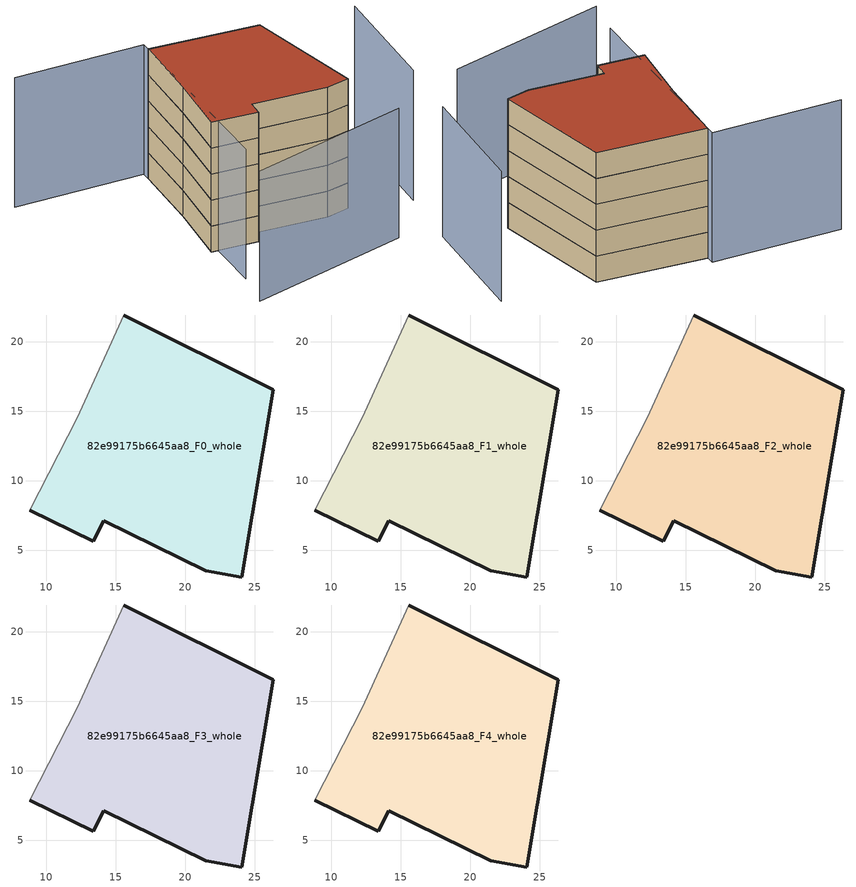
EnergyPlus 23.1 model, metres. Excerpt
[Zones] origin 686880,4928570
82e99175b6645aa8_F0_whole
 floor ground (EU_floor_Construction): 24.07,3.06 26.34,16.56 15.56,21.94 12.24,14.54 8.81,7.88 13.39,5.64 14.12,7.13 21.5,3.5 z0
 wall outside (EU_wall_Construction): 15.56,21.94 26.34,16.56 24.07,3.06 21.5,3.5 14.12,7.13 13.39,5.64 8.81,7.88 z0:3
 wall adiabatic (EU_wall_Construction): 8.81,7.88 12.24,14.54 15.56,21.94 z0:3
82e99175b6645aa8_F1_whole
 floor to 82e99175b6645aa8_F0_whole (EU_floor_Construction): 24.07,3.06 26.34,16.56 15.56,21.94 12.24,14.54 8.81,7.88 13.39,5.64 14.12,7.13 21.5,3.5 z3
 wall outside (EU_wall_Construction): 15.56,21.94 26.34,16.56 24.07,3.06 21.5,3.5 14.12,7.13 13.39,5.64 8.81,7.88 z3:6
 wall adiabatic (EU_wall_Construction): 8.81,7.88 12.24,14.54 15.56,21.94 z3:6
82e99175b6645aa8_F2_whole
 floor to 82e99175b6645aa8_F1_whole (EU_floor_Construction): 24.07,3.06 26.34,16.56 15.56,21.94 12.24,14.54 8.81,7.88 13.39,5.64 14.12,7.13 21.5,3.5 z6
 wall outside (EU_wall_Construction): 15.56,21.94 26.34,16.56 24.07,3.06 21.5,3.5 14.12,7.13 13.39,5.64 8.81,7.88 z6:9
 wall adiabatic (EU_wall_Construction): 8.81,7.88 12.24,14.54 15.56,21.94 z6:9
82e99175b6645aa8_F3_whole
 floor to 82e99175b6645aa8_F2_whole (EU_floor_Construction): 24.07,3.06 26.34,16.56 15.56,21.94 12.24,14.54 8.81,7.88 13.39,5.64 14.12,7.13 21.5,3.5 z9
 wall outside (EU_wall_Construction): 15.56,21.94 26.34,16.56 24.07,3.06 21.5,3.5 14.12,7.13 13.39,5.64 8.81,7.88 z9:12
 wall adiabatic (EU_wall_Construction): 8.81,7.88 12.24,14.54 15.56,21.94 z9:12
82e99175b6645aa8_F4_whole
 floor to 82e99175b6645aa8_F3_whole (EU_floor_Construction): 24.07,3.06 26.34,16.56 15.56,21.94 12.24,14.54 8.81,7.88 13.39,5.64 14.12,7.13 21.5,3.5 z12
 wall outside (EU_wall_Construction): 15.56,21.94 26.34,16.56 24.07,3.06 21.5,3.5 14.12,7.13 13.39,5.64 8.81,7.88 z12:15
 wall adiabatic (EU_wall_Construction): 8.81,7.88 12.24,14.54 15.56,21.94 z12:15
 roof outside (EU_roof_Construction): 26.34,16.56 24.07,3.06 21.5,3.5 14.12,7.13 13.39,5.64 8.81,7.88 12.24,14.54 15.56,21.94 z15
shading: 4.71,-1.95 23,-4.45 / 2.73,28.38 15.92,22.79 / 15.92,22.79 7.08,1.92 / 29.51,-0.78 35.25,11.75 z0:15
[Building]
EU S2 Campaign: North Axis=0; Terrain=City; Solar Distribution=FullExterior
[Site:Location]
Bologna: Latitude=44.5; Longitude=11.25; Time Zone=1; Elevation=37
[SizingPeriod:WeatherFileDays]
AnnualSizingPeriod: Begin Month=1; Begin Day of Month=1; End Month=12; End Day of Month=31; Day of Week for Start Day=Monday; Use Weather File Daylight Saving Period=No; Use Weather File Rain and Snow Indicators=No
[MATERIAL]
EU_InternalMass_Material: Roughness=MediumRough; Thickness=0.1; Conductivity=1; Density=1800; Specific Heat=900; Thermal Absorptance=0.9; Solar Absorptance=0.7; Visible Absorptance=0.7
[MATERIAL:NOMASS] Roughness=MediumRough; Thermal Absorptance=0.9; Solar Absorptance=0.7; Visible Absorptance=0.7
Name | Thermal Resistance
EU_wall_NoMass | 0.905828
EU_roof_NoMass | 0.37593
EU_floor_NoMass | 0.67114
[CONSTRUCTION]
EU_wall_Construction: EU_wall_NoMass
EU_roof_Construction: EU_roof_NoMass
EU_floor_Construction: EU_floor_NoMass
EU_InternalMass_Construction: EU_InternalMass_Material
[ZONE] Type=1; Multiplier=1; Ceiling Height=autocalculate; Floor Area=autocalculate; Part of Total Floor Area=Yes
Name | Volume
82e99175b6645aa8_F0_whole | 602.909
82e99175b6645aa8_F1_whole; 82e99175b6645aa8_F2_whole; 82e99175b6645aa8_F3_whole; 82e99175b6645aa8_F4_whole | 602.911
[INTERNALMASS] Construction=EU_InternalMass_Construction; Surface Area=200.97
Name | Zone or ZoneList
82e99175b6645aa8_F0_whole_EU_InternalMass | 82e99175b6645aa8_F0_whole
82e99175b6645aa8_F1_whole_EU_InternalMass | 82e99175b6645aa8_F1_whole
82e99175b6645aa8_F2_whole_EU_InternalMass | 82e99175b6645aa8_F2_whole
82e99175b6645aa8_F3_whole_EU_InternalMass | 82e99175b6645aa8_F3_whole
82e99175b6645aa8_F4_whole_EU_InternalMass | 82e99175b6645aa8_F4_whole
[OTHEREQUIPMENT] Fuel Type=Electricity; Design Level Calculation Method=Watts/Area; Power per Zone Floor Area=1; Fraction Latent=0; Fraction Radiant=0; Fraction Lost=0; Carbon Dioxide Generation Rate=0; EndUse Subcategory=EU_Step8_InternalGains
Name | Zone or ZoneList or Space or SpaceList | Schedule
EU_Step8_InternalGain_82e99175b6645aa8_F0_whole_f000 | 82e99175b6645aa8_F0_whole | EU_Step8_GainSchedule_82e99175b6645aa8_F0_whole_f000
EU_Step8_InternalGain_82e99175b6645aa8_F1_whole_f000 | 82e99175b6645aa8_F1_whole | EU_Step8_GainSchedule_82e99175b6645aa8_F1_whole_f000
EU_Step8_InternalGain_82e99175b6645aa8_F2_whole_f000 | 82e99175b6645aa8_F2_whole | EU_Step8_GainSchedule_82e99175b6645aa8_F2_whole_f000
EU_Step8_InternalGain_82e99175b6645aa8_F3_whole_f000 | 82e99175b6645aa8_F3_whole | EU_Step8_GainSchedule_82e99175b6645aa8_F3_whole_f000
EU_Step8_InternalGain_82e99175b6645aa8_F4_whole_f000 | 82e99175b6645aa8_F4_whole | EU_Step8_GainSchedule_82e99175b6645aa8_F4_whole_f000
[ZONEVENTILATION:DESIGNFLOWRATE] Schedule=EU_AlwaysOn; Design Flow Rate Calculation Method=AirChanges/Hour; Air Changes per Hour=0.73129; Ventilation Type=Natural; Fan Pressure Rise=0; Fan Total Efficiency=1; Constant Term Coefficient=1; Temperature Term Coefficient=0; Velocity Term Coefficient=0; Velocity Squared Term Coefficient=0; Minimum Indoor Temperature=-100; Maximum Indoor Temperature=100; Delta Temperature=-100; Minimum Outdoor Temperature=-100; Maximum Outdoor Temperature=100; Maximum Wind Speed=40
Name | Zone or ZoneList or Space or SpaceList
EU_ConstantAir_82e99175b6645aa8_F0_whole | 82e99175b6645aa8_F0_whole
EU_ConstantAir_82e99175b6645aa8_F1_whole | 82e99175b6645aa8_F1_whole
EU_ConstantAir_82e99175b6645aa8_F2_whole | 82e99175b6645aa8_F2_whole
EU_ConstantAir_82e99175b6645aa8_F3_whole | 82e99175b6645aa8_F3_whole
EU_ConstantAir_82e99175b6645aa8_F4_whole | 82e99175b6645aa8_F4_whole
[HVACTEMPLATE:THERMOSTAT] Constant Heating Setpoint=20; Constant Cooling Setpoint=50
EU_HeatOnly_82e99175b6645aa8_F0_whole; EU_HeatOnly_82e99175b6645aa8_F1_whole; EU_HeatOnly_82e99175b6645aa8_F2_whole; EU_HeatOnly_82e99175b6645aa8_F3_whole; EU_HeatOnly_82e99175b6645aa8_F4_whole
[HVACTEMPLATE:ZONE:IDEALLOADSAIRSYSTEM] System Availability Schedule=EU_AlwaysOn; Maximum Heating Supply Air Temperature=50; Minimum Cooling Supply Air Temperature=13; Maximum Heating Supply Air Humidity Ratio=0.0156; Minimum Cooling Supply Air Humidity Ratio=0.0077; Heating Limit=NoLimit; Cooling Limit=NoLimit; Heating Availability Schedule=EU_AlwaysOn; Cooling Availability Schedule=EU_CoolingOff; Dehumidification Control Type=ConstantSensibleHeatRatio; Cooling Sensible Heat Ratio=0.7; Dehumidification Setpoint=60; Humidification Control Type=None; Humidification Setpoint=30; Outdoor Air Method=None; Outdoor Air Flow Rate per Person=0.00944; Outdoor Air Flow Rate per Zone Floor Area=0; Outdoor Air Flow Rate per Zone=0; Demand Controlled Ventilation Type=None; Outdoor Air Economizer Type=NoEconomizer; Heat Recovery Type=None; Sensible Heat Recovery Effectiveness=0.7; Latent Heat Recovery Effectiveness=0.65
Name | Template Thermostat
82e99175b6645aa8_F0_whole | EU_HeatOnly_82e99175b6645aa8_F0_whole
82e99175b6645aa8_F1_whole | EU_HeatOnly_82e99175b6645aa8_F1_whole
82e99175b6645aa8_F2_whole | EU_HeatOnly_82e99175b6645aa8_F2_whole
82e99175b6645aa8_F3_whole | EU_HeatOnly_82e99175b6645aa8_F3_whole
82e99175b6645aa8_F4_whole | EU_HeatOnly_82e99175b6645aa8_F4_whole
[SIZING:ZONE] Zone Cooling Design Supply Air Temperature Input Method=SupplyAirTemperature; Zone Cooling Design Supply Air Temperature=13; Zone Heating Design Supply Air Temperature Input Method=SupplyAirTemperature; Zone Heating Design Supply Air Temperature=50; Zone Cooling Design Supply Air Humidity Ratio=0.008; Zone Heating Design Supply Air Humidity Ratio=0.008; Cooling Design Air Flow Method=DesignDay; Cooling Design Air Flow Rate=0; Cooling Minimum Air Flow per Zone Floor Area=0.000762; Cooling Minimum Air Flow=0; Cooling Minimum Air Flow Fraction=0.2; Heating Design Air Flow Method=DesignDay; Heating Design Air Flow Rate=0; Heating Maximum Air Flow per Zone Floor Area=0.002032; Heating Maximum Air Flow=0.141576; Heating Maximum Air Flow Fraction=0.3; Account for Dedicated Outdoor Air System=No; Dedicated Outdoor Air System Control Strategy=NeutralSupplyAir; Dedicated Outdoor Air Low Setpoint Temperature for Design=autosize; Dedicated Outdoor Air High Setpoint Temperature for Design=autosize; Zone Load Sizing Method=Sensible Load Only No Latent Load; Zone Latent Cooling Design Supply Air Humidity Ratio Input Method=HumidityRatioDifference; Zone Cooling Design Supply Air Humidity Ratio Difference=0.005; Zone Latent Heating Design Supply Air Humidity Ratio Input Method=HumidityRatioDifference; Zone Humidification Design Supply Air Humidity Ratio Difference=0.005
82e99175b6645aa8_F0_whole; 82e99175b6645aa8_F1_whole; 82e99175b6645aa8_F2_whole; 82e99175b6645aa8_F3_whole; 82e99175b6645aa8_F4_whole
[SCHEDULE:CONSTANT]
Name | Hourly Value
EU_AlwaysOn | 1
EU_CoolingOff | 0
[SCHEDULE:FILE] Column Number=1; Rows to Skip at Top=0; Number of Hours of Data=8760; Column Separator=Comma; Interpolate to Timestep=No; Minutes per Item=60; Adjust Schedule for Daylight Savings=Yes
Name | File
EU_Step8_GainSchedule_82e99175b6645aa8_F0_whole_f000 | ../../schedules/82e99175b6645aa8/82e99175b6645aa8_F0_whole_f000_gain.csv
EU_Step8_GainSchedule_82e99175b6645aa8_F1_whole_f000 | ../../schedules/82e99175b6645aa8/82e99175b6645aa8_F1_whole_f000_gain.csv
EU_Step8_GainSchedule_82e99175b6645aa8_F2_whole_f000 | ../../schedules/82e99175b6645aa8/82e99175b6645aa8_F2_whole_f000_gain.csv
EU_Step8_GainSchedule_82e99175b6645aa8_F3_whole_f000 | ../../schedules/82e99175b6645aa8/82e99175b6645aa8_F3_whole_f000_gain.csv
EU_Step8_GainSchedule_82e99175b6645aa8_F4_whole_f000 | ../../schedules/82e99175b6645aa8/82e99175b6645aa8_F4_whole_f000_gain.csv
